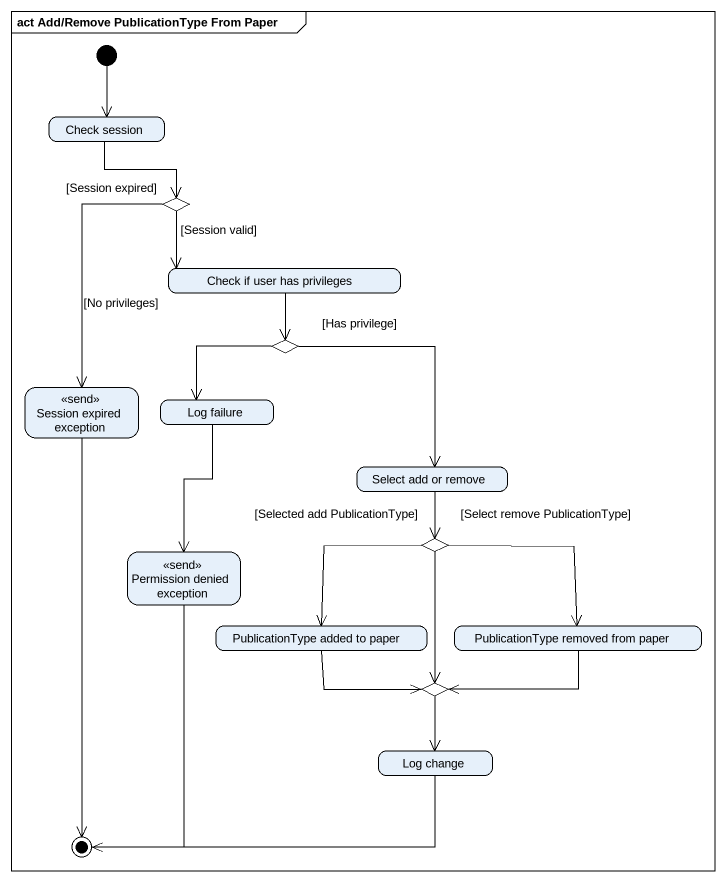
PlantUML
@startuml
mainframe act Add/Remove PublicationType From Paper
hide empty description
state "Check session" as Check_session
state choice1 <<choice>>
state "Check if user has privileges" as Check_if_user_has_privileges
state choice2 <<choice>>
state "Session expired exception" as Session_expired_exception <<send>>
state "Log failure" as Log_failure
state "Select add or remove" as Select_add_or_remove
state "Permission denied exception" as Permission_denied_exception <<send>>
state choice3 <<choice>>
state "PublicationType added to paper" as PublicationType_added_to
state "PublicationType removed from paper" as PublicationType_removed
state choice4 <<choice>>
state "Log change" as Log_change
[*] --> Check_session
Check_session --> choice1
choice1 --> Check_if_user_has_privileges : [Session valid]
choice1 --> Session_expired_exception : [Session expired]
Check_if_user_has_privileges --> choice2
choice2 --> Log_failure : [No privileges]
choice2 --> Select_add_or_remove : [Has privilege]
Log_failure --> Permission_denied_exception
Select_add_or_remove --> choice3
choice3 --> PublicationType_added_to : [Selected add PublicationType]
choice3 --> PublicationType_removed : [Select remove PublicationType]
choice3 --> choice4
PublicationType_added_to -right-> choice4
PublicationType_removed -left-> choice4
choice4 --> Log_change
Session_expired_exception --> [*]
Permission_denied_exception --> [*]
Log_change -left-> [*]
@enduml
